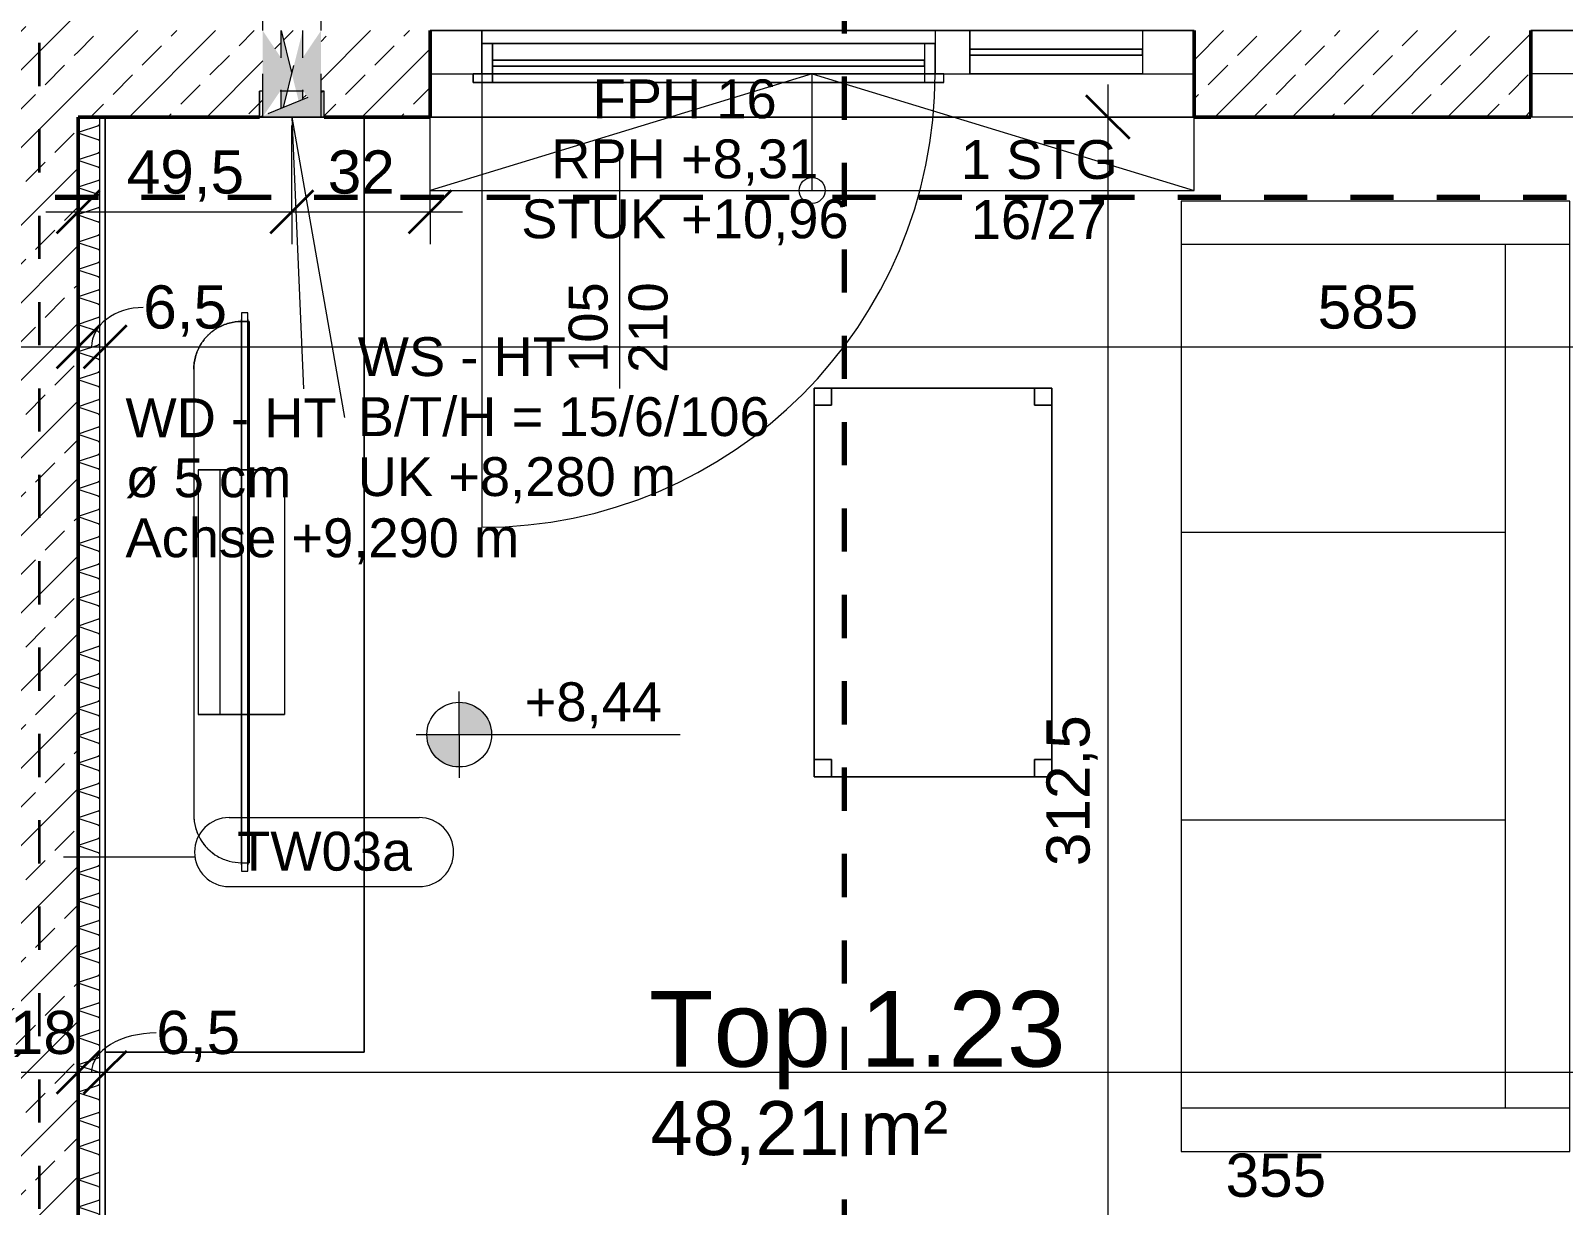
# Model space of a CAD drawing. Header units: metres. Extents: x 3.3 to 48.5, y 58.8 to 100.4.
# Drawn here: x 22.148 to 25.698, y 82.538 to 85.258 of the extents above; entities that cross this region are included whole.
import ezdxf

# ---------------------------------------------------------------- set-up
doc = ezdxf.new("R2010")
doc.units = ezdxf.units.M
for name, pattern in [('Achse', [0.009, 0.005, -0.002, 0, -0.002]), ('Strich Punkt Mittel', [0.015875, 0.00635, -0.004763, 0, -0.004763]), ('Verdeckt', [0.003, 0.002, -0.001])]:
    doc.linetypes.add(name, pattern=pattern)
for name, color, linetype, lineweight in [('A-DETL-GENF_', 92, 'Continuous', 13), ('A-GLAZ-IDEN_', 152, 'Continuous', 9), ('A_2D', 7, 'Continuous', 13), ('A_Bemassung-50_', 4, 'Continuous', 9), ('A_Bemassung_', 4, 'Continuous', 9), ('A_Beschriftung_', 7, 'Continuous', 9), ('A_Decken', 8, 'Continuous', 13), ('A_Durchbruch', 7, 'Verdeckt', 5), ('A_Moebel', 6, 'Continuous', 13), ('A_Raeume_', 7, 'Continuous', 5), ('A_Raeume_Beschriftung_', 7, 'Continuous', 9), ('A_Raster_', 1, 'Continuous', 9), ('A_Waende', 7, 'Continuous', 13), ('G-ANNO-DIMS_', 111, 'Continuous', 9), ('G-ANNO-SYMB_', 111, 'Continuous', 9), ('S-STRS', 31, 'Continuous', 13), ('S-STRS-ANNO_', 31, 'Continuous', 5), ('S-STRS-IDEN_', 31, 'Continuous', 9)]:
    doc.layers.add(name, color=color, linetype=linetype, lineweight=lineweight)
doc.styles.add('Arial_1', font='arial.ttf', dxfattribs={"height": 0.175})
doc.styles.add('Arial_2', font='arial.ttf', dxfattribs={"height": 0.09})
doc.styles.add('Arial_3', font='arial.ttf', dxfattribs={"height": 0.125})
doc.styles.add('Arial_5', font='arial.ttf', dxfattribs={"height": 0.1})
doc.dimstyles.new('WGA-Bemaßung', dxfattribs={"dimscale": 0.3048, "dimtxt": 0.102026, "dimasz": 0.328084, "dimexe": 0.246063, "dimexo": 0.0625, "dimgap": 0.04101, "dimtad": 1, "dimdec": 1, "dimlfac": 100, "dimrnd": 0.5, "dimdsep": 46, "dimtxsty": 'Arial_5', "dimblk1": 'OBLIQUE', "dimblk2": 'OBLIQUE', "dimsah": 1, "dimcen": 0.09, "dimdle": 0.246063, "dimazin": 2, "dimtfac": 1, "dimtdec": 4, "dimtix": 1, "dimtmove": 0, "dimatfit": 3, "dimfxl": 0.656168, "dimfxlon": 1, "dimtvp": 1, "dimtolj": 1, "dimtzin": 0, "dimarcsym": 2})
doc.dimstyles.new('WGA-Bemaßung_1', dxfattribs={"dimscale": 0.3048, "dimtxt": 0.102026, "dimasz": 0.328084, "dimexe": 0.246063, "dimexo": 0.0625, "dimgap": 0.04101, "dimtad": 1, "dimdec": 1, "dimlfac": 100, "dimrnd": 0.5, "dimdsep": 46, "dimtxsty": 'Arial_5', "dimblk1": 'OBLIQUE', "dimblk2": 'OBLIQUE', "dimsah": 1, "dimcen": 0.09, "dimdle": 0.246063, "dimazin": 2, "dimtfac": 1, "dimtdec": 4, "dimtix": 1, "dimtmove": 1, "dimatfit": 3, "dimfxl": 0.656168, "dimfxlon": 1, "dimtvp": 1, "dimtolj": 1, "dimtzin": 0, "dimarcsym": 2})
doc.dimstyles.new('WGA-Bemaßung_2', dxfattribs={"dimscale": 0.3048, "dimtxt": 0.102026, "dimasz": 0.328084, "dimexe": 0.246063, "dimexo": 0.0625, "dimgap": 0.04101, "dimtad": 1, "dimdec": 1, "dimlfac": 100, "dimrnd": 0.5, "dimdsep": 46, "dimtxsty": 'Arial_5', "dimblk1": 'OBLIQUE', "dimblk2": 'OBLIQUE', "dimsah": 1, "dimcen": 0.09, "dimdle": 0.246063, "dimazin": 2, "dimtfac": 1, "dimtdec": 4, "dimtix": 1, "dimtmove": 2, "dimatfit": 3, "dimfxl": 0.656168, "dimfxlon": 1, "dimtvp": 1, "dimtolj": 1, "dimtzin": 0, "dimarcsym": 2})
doc.dimstyles.new('WGA-Bemaßung_3', dxfattribs={"dimscale": 0.3048, "dimtxt": 0.102026, "dimasz": 0.328084, "dimexe": 0.246063, "dimexo": 0.0625, "dimgap": 0.04101, "dimtad": 1, "dimdec": 1, "dimlfac": 100, "dimrnd": 0.5, "dimdsep": 46, "dimtxsty": 'Arial_5', "dimblk1": 'OBLIQUE', "dimblk2": 'OBLIQUE', "dimsah": 1, "dimcen": 0.09, "dimdle": 0.246063, "dimazin": 2, "dimtfac": 1, "dimtdec": 4, "dimtix": 1, "dimtmove": 0, "dimatfit": 3, "dimfxl": 0.656168, "dimfxlon": 1, "dimtvp": 1, "dimtolj": 1, "dimtzin": 0, "dimarcsym": 2})
pattern_1 = [(45, (0, 0), (-0.08980256, 0.08980256), []), (45, (0.0898, 0), (-0.08980256, 0.08980256), [0.0635, -0.03175])]

# ---------------------------------------------------------------- blocks, each defined once
blk = doc.blocks.new('Moeb_Sofa - Sofa 220x90-1541468-263_PP_03DG_BT1')
at = {"layer": 'A_Moebel', "color": 8}
for p, q in [((1.1, 0.45), (-1.1, 0.45)), ((-1.1, 0.45), (-1.1, -0.45)), ((-1, 0.45), (-1, -0.45)), ((1, 0.45), (1, -0.45)), ((1.1, -0.45), (1.1, 0.45)), ((-1, 0.3), (1, 0.3)), ((-0.3333, 0.3), (-0.3333, -0.45)), ((0.3333, 0.3), (0.3333, -0.45)), ((-1.1, -0.45), (1.1, -0.45))]:
    blk.add_line(p, q, dxfattribs=at)
blk = doc.blocks.new('Moeb_Schrank - Sideboard_50cm-4767872-263_PP_03DG_BT1')
at = {"layer": 'A_Moebel', "color": 8}
for p, q in [((0, 0.6), (0, 0)), ((0, 0), (0, 0.6)), ((0, 0.6), (2.1653, 0.6)), ((2.1653, 0.6), (2.1653, 0.2425)), ((2.1653, 0.2425), (2.1653, 0.0925)), ((2.1653, 0.0925), (2.1653, 0)), ((0, 0), (2.1653, 0)), ((2.1653, 0), (0, 0))]:
    blk.add_line(p, q, dxfattribs=at)
blk = doc.blocks.new('Moeb_TV - 48 Zoll-V26-263_PP_03DG_BT1')
at = {"layer": 'A_Moebel', "lineweight": 5}
for p, q in [((0.5126, 0.0585), (-0.5205, 0.0585)), ((0.5126, 0.0585), (-0.5205, 0.0585)), ((-0.2872, -0.0015), (-0.2872, 0.0485)), ((-0.2872, 0.0485), (-0.2872, -0.0515)), ((0.2793, 0.0485), (-0.2872, 0.0485)), ((0.2793, 0.0485), (0.2793, -0.0015)), ((0.2793, -0.0515), (0.2793, 0.0485)), ((-0.2872, -0.0515), (-0.2872, -0.0015)), ((0.2793, -0.0015), (-0.2872, -0.0015)), ((0.2793, -0.0015), (0.2793, -0.0515)), ((-0.6505, -0.0515), (-0.6505, -0.0665)), ((-0.6499, -0.0515), (-0.6505, -0.0515)), ((-0.6355, -0.0515), (-0.6505, -0.0515)), ((-0.6505, -0.0665), (-0.6355, -0.0665)), ((-0.6505, -0.0665), (-0.643, -0.0665)), ((-0.6484, -0.0515), (-0.6499, -0.0515)), ((-0.6461, -0.0515), (-0.6484, -0.0515)), ((-0.643, -0.0515), (-0.6461, -0.0515)), ((-0.6355, -0.0515), (-0.643, -0.0515)), ((-0.643, -0.0665), (-0.6355, -0.0665)), ((-0.6305, -0.0515), (-0.6355, -0.0515)), ((-0.6355, -0.0515), (0.6276, -0.0515)), ((0.6276, -0.0665), (-0.6355, -0.0665)), ((-0.6355, -0.0665), (-0.6305, -0.0665)), ((0.6226, -0.0515), (-0.6305, -0.0515)), ((-0.6305, -0.0515), (0.6226, -0.0515)), ((-0.6305, -0.0515), (-0.6305, -0.0665)), ((-0.6305, -0.0515), (-0.6305, -0.0665)), ((-0.2872, -0.0515), (-0.6305, -0.0515)), ((0.6226, -0.0515), (-0.6305, -0.0515)), ((-0.6305, -0.0515), (0.6226, -0.0515)), ((-0.6305, -0.0515), (-0.6305, -0.0665)), ((-0.6305, -0.0515), (-0.6305, -0.0665)), ((-0.6305, -0.0515), (0.6226, -0.0515)), ((0.6226, -0.0515), (-0.6305, -0.0515)), ((-0.6305, -0.0665), (-0.6305, -0.0695)), ((-0.6305, -0.0665), (-0.6305, -0.0695)), ((-0.6305, -0.0665), (-0.5705, -0.0665)), ((-0.5705, -0.0665), (-0.6305, -0.0665)), ((-0.6305, -0.0665), (0.6226, -0.0665)), ((0.6226, -0.0695), (-0.6305, -0.0695)), ((-0.6305, -0.0695), (-0.5705, -0.0695)), ((-0.5705, -0.0665), (0.5626, -0.0665)), ((0.5626, -0.0665), (-0.5705, -0.0665)), ((-0.5705, -0.0695), (-0.5705, -0.0665)), ((-0.5705, -0.0665), (-0.5705, -0.0695)), ((-0.5705, -0.0665), (0.5626, -0.0665)), ((0.5626, -0.0665), (-0.5705, -0.0665)), ((-0.5705, -0.0695), (0.5626, -0.0695)), ((-0.5705, -0.0695), (0.5626, -0.0695)), ((0.5626, -0.0695), (-0.5705, -0.0695)), ((-0.2872, -0.0515), (-0.2872, -0.0665)), ((-0.2872, -0.0665), (-0.2872, -0.0515)), ((-0.2872, -0.0515), (0.2793, -0.0515)), ((-0.2872, -0.0515), (0.2793, -0.0515)), ((0.2793, -0.0515), (-0.2872, -0.0515)), ((-0.2872, -0.0665), (-0.2872, -0.0695)), ((-0.2872, -0.0695), (-0.2872, -0.0665)), ((-0.2872, -0.0695), (-0.2872, -0.1515)), ((-0.2872, -0.1515), (-0.2872, -0.0695)), ((0.2793, -0.0515), (0.2793, -0.0665)), ((0.2793, -0.0665), (0.2793, -0.0515)), ((0.6226, -0.0515), (0.2793, -0.0515)), ((0.2793, -0.0665), (0.2793, -0.0695)), ((0.2793, -0.0695), (0.2793, -0.0665)), ((0.2793, -0.0695), (0.2793, -0.1515)), ((0.2793, -0.1515), (0.2793, -0.0695)), ((0.5626, -0.0665), (0.5626, -0.0695)), ((0.5626, -0.0665), (0.5626, -0.0695)), ((0.5626, -0.0665), (0.6226, -0.0665)), ((0.6226, -0.0665), (0.5626, -0.0665)), ((0.5626, -0.0695), (0.6226, -0.0695)), ((0.6226, -0.0665), (0.6226, -0.0515)), ((0.6226, -0.0515), (0.6226, -0.0665)), ((0.6276, -0.0515), (0.6226, -0.0515)), ((0.6226, -0.0665), (0.6226, -0.0515)), ((0.6226, -0.0515), (0.6226, -0.0665)), ((0.6226, -0.0695), (0.6226, -0.0665)), ((0.6226, -0.0665), (0.6226, -0.0695)), ((0.6226, -0.0665), (0.6276, -0.0665)), ((0.6426, -0.0515), (0.6276, -0.0515)), ((0.6382, -0.0515), (0.6276, -0.0515)), ((0.6276, -0.0665), (0.6314, -0.0665)), ((0.6276, -0.0665), (0.6426, -0.0665)), ((0.6314, -0.0665), (0.6351, -0.0665)), ((0.6351, -0.0665), (0.6382, -0.0665)), ((0.6406, -0.0515), (0.6382, -0.0515)), ((0.6382, -0.0665), (0.6421, -0.0665)), ((0.6426, -0.0515), (0.6406, -0.0515)), ((0.6421, -0.0665), (0.6426, -0.0665)), ((0.6426, -0.0665), (0.6426, -0.0515)), ((0.2793, -0.1515), (-0.2872, -0.1515)), ((0.2793, -0.1515), (-0.2872, -0.1515))]:
    blk.add_line(p, q, dxfattribs=at)
for centre, start, end in [((-0.5205, -0.0515), 120, 150), ((-0.5205, -0.0515), 90, 120), ((0.5126, -0.0515), 75, 90), ((0.5126, -0.0515), 60, 75), ((0.5126, -0.0515), 45, 60), ((-0.5205, -0.0515), 150, 165), ((0.5126, -0.0515), 30, 45), ((0.5126, -0.0515), 15, 30), ((-0.5205, -0.0515), 165, 180), ((0.5126, -0.0515), 0, 15)]:
    blk.add_arc(centre, 0.11, start, end, dxfattribs=at)
for points in [[(-0.5205, 0.0585), (-0.5254, 0.0585), (-0.535, 0.0579), (-0.549, 0.0551), (-0.5604, 0.0512), (-0.5692, 0.0473), (-0.5755, 0.0439), (-0.5816, 0.0401), (-0.5875, 0.0359), (-0.5931, 0.0313), (-0.5983, 0.0264), (-0.6032, 0.0211), (-0.6078, 0.0156), (-0.612, 0.0097), (-0.617, 0.0015), (-0.6224, -0.0092), (-0.6286, -0.0275), (-0.6304, -0.0419), (-0.6305, -0.0515)], [(0.5126, 0.0585), (0.5174, 0.0585), (0.527, 0.0579), (0.5411, 0.0551), (0.5525, 0.0512), (0.5613, 0.0473), (0.5676, 0.0439), (0.5737, 0.0401), (0.5796, 0.0359), (0.5851, 0.0313), (0.5904, 0.0264), (0.5953, 0.0211), (0.5999, 0.0156), (0.6041, 0.0097), (0.6092, 0.0015), (0.6145, -0.0092), (0.6207, -0.0275), (0.6226, -0.0419), (0.6226, -0.0515)]]:
    blk.add_open_spline(points, degree=3, knots=[0, 0, 0, 0, 0.083333, 0.166667, 0.25, 0.291667, 0.333333, 0.375, 0.416667, 0.458333, 0.5, 0.541667, 0.583333, 0.625, 0.666667, 0.75, 0.833333, 1, 1, 1, 1], dxfattribs=at)
blk = doc.blocks.new('Moeb_Tisch - 900x550-V36-263_PP_03DG_BT1')
at = {"layer": 'A_Moebel', "color": 8}
for p, q in [((-0.0741, 0.8106), (-0.6241, 0.8106)), ((-0.6241, 0.8106), (-0.6241, -0.0894)), ((-0.5841, 0.8106), (-0.6241, 0.8106)), ((-0.6241, 0.8106), (-0.6241, 0.7706)), ((-0.6241, 0.7706), (-0.6241, 0.8106)), ((-0.6241, 0.8106), (-0.5841, 0.8106)), ((-0.0741, 0.8106), (-0.6241, 0.8106)), ((-0.6241, 0.8106), (-0.6241, -0.0894)), ((-0.6241, -0.0894), (-0.6241, 0.8106)), ((-0.6241, 0.8106), (-0.0741, 0.8106)), ((-0.5841, 0.7706), (-0.5841, 0.8106)), ((-0.5841, 0.8106), (-0.5841, 0.7706)), ((-0.0741, 0.8106), (-0.1141, 0.8106)), ((-0.1141, 0.8106), (-0.1141, 0.7706)), ((-0.1141, 0.7706), (-0.1141, 0.8106)), ((-0.1141, 0.8106), (-0.0741, 0.8106)), ((-0.0741, -0.0894), (-0.0741, 0.8106)), ((-0.0741, 0.7706), (-0.0741, 0.8106)), ((-0.0741, 0.8106), (-0.0741, 0.7706)), ((-0.0741, -0.0894), (-0.0741, 0.8106)), ((-0.0741, 0.8106), (-0.0741, -0.0894)), ((-0.6241, 0.7706), (-0.5841, 0.7706)), ((-0.5841, 0.7706), (-0.6241, 0.7706)), ((-0.1141, 0.7706), (-0.0741, 0.7706)), ((-0.0741, 0.7706), (-0.1141, 0.7706)), ((-0.5841, -0.0494), (-0.6241, -0.0494)), ((-0.6241, -0.0494), (-0.6241, -0.0894)), ((-0.6241, -0.0894), (-0.6241, -0.0494)), ((-0.6241, -0.0494), (-0.5841, -0.0494)), ((-0.5841, -0.0894), (-0.5841, -0.0494)), ((-0.5841, -0.0494), (-0.5841, -0.0894)), ((-0.0741, -0.0494), (-0.1141, -0.0494)), ((-0.1141, -0.0494), (-0.1141, -0.0894)), ((-0.1141, -0.0894), (-0.1141, -0.0494)), ((-0.1141, -0.0494), (-0.0741, -0.0494)), ((-0.0741, -0.0894), (-0.0741, -0.0494)), ((-0.0741, -0.0494), (-0.0741, -0.0894)), ((-0.6241, -0.0894), (-0.0741, -0.0894)), ((-0.6241, -0.0894), (-0.5841, -0.0894)), ((-0.5841, -0.0894), (-0.6241, -0.0894)), ((-0.6241, -0.0894), (-0.0741, -0.0894)), ((-0.0741, -0.0894), (-0.6241, -0.0894)), ((-0.1141, -0.0894), (-0.0741, -0.0894)), ((-0.0741, -0.0894), (-0.1141, -0.0894))]:
    blk.add_line(p, q, dxfattribs=at)
blk = doc.blocks.new('Allg_Nachströmöffnung1 - DN 135-10778190-263_PP_03DG_BT1')
at = {"layer": 'A-DETL-GENF_', "linetype": 'Verdeckt', "lineweight": 5}
for points in [[(0.0575, -0.1), (0.125, 0), (0.0575, 0.1), (0.0575, -0.0268)], [(0.1925, -0.1), (0.1925, 0.1), (0.125, 0), (0.1556, -0.0453)]]:
    blk.add_hatch(color=256, dxfattribs=at).paths.add_polyline_path(points)
at = {"layer": 'A_Durchbruch'}
for p, q in [((0.0575, 0.1), (0.0575, -0.26)), ((0.1925, 0.1), (0.1925, -0.26))]:
    blk.add_line(p, q, dxfattribs=at)
blk = doc.blocks.new('Allg_WD_rund - HKLS-11587127-263_PP_03DG_BT1')
at = {"layer": 'A-DETL-GENF_'}
h = blk.add_hatch(color=256, dxfattribs=at)
h.paths.add_polyline_path([(-0.06, -0.08), (-0.0544, -0.0778), (-0.035, 0), (-0.06, -0.037), (-0.06, -0.04)])
h.paths.add_polyline_path([(-0.035, 0), (-0.06, 0.1), (-0.06, 0.037), (-0.0436, 0.0127)])
h = blk.add_hatch(color=256, dxfattribs=at)
h.paths.add_polyline_path([(-0.0191, -0.0636), (-0.01, -0.06), (-0.01, -0.037), (-0.035, 0), (-0.025, -0.04)])
h.paths.add_polyline_path([(-0.035, 0), (-0.01, 0.037), (-0.01, 0.1), (-0.031, 0.016)])
at = {"layer": 'A_Durchbruch'}
for p, q in [((-0.06, 0.1), (-0.0191, -0.0636)), ((-0.06, 0.037), (-0.06, 0.1)), ((-0.0544, -0.0778), (-0.01, 0.1)), ((-0.01, 0.1), (-0.01, 0.037)), ((-0.06, -0.08), (-0.06, -0.037)), ((-0.01, -0.037), (-0.01, -0.06))]:
    blk.add_line(p, q, dxfattribs=at)
blk = doc.blocks.new('Allg_WS1 - HKLS-11586719-263_PP_03DG_BT1')
at = {"layer": 'A-DETL-GENF_'}
h = blk.add_hatch(color=256, dxfattribs=at)
h.paths.add_polyline_path([(0.1325, 0.0435), (0.125, 0.0435), (0.125, -0.0165), (0.1325, -0.0135)])
h.paths.add_polyline_path([(0.1325, 0.0435), (0.1628, -0.0014), (0.2647, 0.0394), (0.2675, 0.0435), (0.2, 0.0435)])
h.paths.add_polyline_path([(0.2675, 0.0435), (0.2675, 0.0405), (0.275, 0.0435)])
at = {"layer": 'A_2D'}
for p, q in [((0.125, 0.0435), (0.125, -0.0165)), ((0.275, -0.0165), (0.275, 0.0435)), ((0.125, -0.0165), (0.1325, -0.0165)), ((0.173, -0.0165), (0.227, -0.0165)), ((0.2675, -0.0165), (0.275, -0.0165))]:
    blk.add_line(p, q, dxfattribs=at)
at = {"layer": 'A_Durchbruch'}
for p, q in [((0.125, 0.0435), (0.125, -0.0165)), ((0.1628, -0.0014), (0.2647, 0.0394)), ((0.2675, 0.0405), (0.275, 0.0435)), ((0.275, 0.0435), (0.275, -0.0165)), ((0.125, -0.0165), (0.1325, -0.0135))]:
    blk.add_line(p, q, dxfattribs=at)
blk = doc.blocks.new('Fens_Tuer_2tlg - DK_DF_SL_1770x2520_Terrassentür dicke Aufbau NEU DG-10476950-263_PP_03DG_BT1')
at = {"layer": 'A_2D', "lineweight": 5}
for p, q in [((-0.81, 0.26), (0.81, 0.26)), ((-0.885, 0.1), (0.885, 0.1)), ((0.885, 0.1), (-0.885, 0.1)), ((-0.885, 0.1), (-0.885, -0.1)), ((-0.885, -0.1), (-0.885, 0.1)), ((-0.765, 0.1), (-0.885, 0.1)), ((-0.885, 0.1), (-0.885, 0)), ((-0.885, 0.1), (-0.885, 0)), ((0.885, 0.1), (-0.885, 0.1)), ((-0.765, 0), (-0.765, 0.1)), ((-0.765, 0.1), (-0.765, 0)), ((-0.765, 0.1), (0.285, 0.1)), ((0.365, 0.1), (0.285, 0.1)), ((0.285, 0.1), (0.285, 0)), ((0.285, 0.1), (0.285, 0)), ((0.365, 0), (0.365, 0.1)), ((0.365, 0.1), (0.365, 0)), ((0.365, 0.1), (0.765, 0.1)), ((0.885, 0.1), (0.765, 0.1)), ((0.765, 0.1), (0.765, 0)), ((0.765, 0.1), (0.765, 0)), ((0.885, -0.1), (0.885, 0.1)), ((0.885, 0.1), (0.885, -0.1)), ((0.885, 0), (0.885, 0.1)), ((0.885, 0.1), (0.885, 0)), ((-0.74, 0.07), (-0.765, 0.07)), ((-0.765, 0.07), (-0.765, 0)), ((-0.765, 0.07), (0.285, 0.07)), ((-0.765, 0), (-0.765, 0.07)), ((-0.74, -0.02), (-0.74, 0.07)), ((0.26, 0.07), (-0.74, 0.07)), ((-0.74, 0.07), (-0.74, -0.02)), ((0.26, 0.07), (0.26, -0.02)), ((0.285, 0.07), (0.26, 0.07)), ((0.26, 0.07), (0.26, -0.02)), ((0.285, 0), (0.285, 0.07)), ((0.285, 0), (0.285, 0.07)), ((0.765, 0.057), (0.365, 0.057)), ((0.365, 0.057), (0.365, 0.043)), ((0.365, 0.043), (0.365, 0.057)), ((0.365, 0.057), (0.765, 0.057)), ((0.365, 0.043), (0.765, 0.043)), ((0.765, 0.043), (0.365, 0.043)), ((0.765, 0.043), (0.765, 0.057)), ((0.765, 0.057), (0.765, 0.043)), ((-0.885, 0), (-0.765, 0)), ((-0.885, 0), (0.885, 0)), ((-0.765, 0), (-0.785, 0)), ((-0.785, 0), (-0.785, -0.02)), ((-0.785, -0.02), (-0.785, 0)), ((-0.785, 0), (0.305, 0)), ((-0.765, 0), (-0.765, -1.05)), ((0.285, 0), (-0.765, 0)), ((0.285, 0), (-0.765, 0)), ((0.26, 0.032), (-0.74, 0.032)), ((-0.74, 0.032), (-0.74, 0.018)), ((-0.74, 0.018), (-0.74, 0.032)), ((-0.74, 0.032), (0.26, 0.032)), ((-0.74, 0.018), (0.26, 0.018)), ((0.26, 0.018), (-0.74, 0.018)), ((0.26, 0.018), (0.26, 0.032)), ((0.26, 0.032), (0.26, 0.018)), ((0.305, 0), (0.285, 0)), ((0.285, 0), (0.365, 0)), ((0.305, -0.02), (0.305, 0)), ((0.305, -0.02), (0.305, 0)), ((0.765, 0), (0.365, 0)), ((0.765, 0), (0.885, 0)), ((-0.785, -0.02), (-0.74, -0.02)), ((0.305, -0.02), (-0.785, -0.02)), ((-0.74, -0.02), (0.26, -0.02)), ((0.26, -0.02), (0.305, -0.02)), ((-0.885, -0.1), (0.885, -0.1)), ((-0.885, -0.1), (0.885, -0.1)), ((-0.885, -0.1), (0.885, -0.1))]:
    blk.add_line(p, q, dxfattribs=at)
blk.add_arc((-0.765, 0), 1.05, 270, 0, dxfattribs=at)
blk = doc.blocks.new('Fens_Tuer_2tlg - DK_DF_SL_1770x2520_Terrassentür dicke Aufbau NEU DG-10476957-263_PP_03DG_BT1')
at = {"layer": 'A_2D', "lineweight": 5}
for p, q in [((-0.765, 0), (-0.765, 1.05)), ((-0.885, 0.1), (0.885, 0.1)), ((-0.885, 0.1), (0.885, 0.1)), ((-0.885, 0.1), (0.885, 0.1)), ((-0.885, -0.1), (-0.885, 0.1)), ((-0.885, 0.1), (-0.885, -0.1)), ((0.885, 0.1), (0.885, -0.1)), ((0.885, -0.1), (0.885, 0.1)), ((-0.785, 0.02), (-0.74, 0.02)), ((-0.785, 0), (-0.785, 0.02)), ((-0.785, 0.02), (-0.785, 0)), ((0.305, 0.02), (-0.785, 0.02)), ((-0.74, 0.02), (-0.74, -0.07)), ((-0.74, -0.07), (-0.74, 0.02)), ((-0.74, 0.02), (0.26, 0.02)), ((0.26, 0.02), (0.305, 0.02)), ((0.26, -0.07), (0.26, 0.02)), ((0.26, -0.07), (0.26, 0.02)), ((0.305, 0.02), (0.305, 0)), ((0.305, 0.02), (0.305, 0)), ((-0.885, -0.1), (-0.885, 0)), ((-0.885, 0), (-0.765, 0)), ((-0.885, 0), (0.885, 0)), ((-0.885, -0.1), (-0.885, 0)), ((-0.765, 0), (-0.785, 0)), ((-0.785, 0), (0.305, 0)), ((-0.765, -0.07), (-0.765, 0)), ((-0.765, 0), (-0.765, -0.07)), ((0.285, 0), (-0.765, 0)), ((-0.765, 0), (-0.765, -0.1)), ((0.285, 0), (-0.765, 0)), ((-0.765, -0.1), (-0.765, 0)), ((-0.74, -0.018), (0.26, -0.018)), ((-0.74, -0.032), (-0.74, -0.018)), ((-0.74, -0.018), (-0.74, -0.032)), ((0.26, -0.018), (-0.74, -0.018)), ((0.26, -0.032), (-0.74, -0.032)), ((-0.74, -0.032), (0.26, -0.032)), ((0.26, -0.018), (0.26, -0.032)), ((0.26, -0.032), (0.26, -0.018)), ((0.285, 0), (0.285, -0.07)), ((0.305, 0), (0.285, 0)), ((0.285, 0), (0.285, -0.07)), ((0.285, -0.1), (0.285, 0)), ((0.285, 0), (0.365, 0)), ((0.285, -0.1), (0.285, 0)), ((0.365, 0), (0.365, -0.1)), ((0.765, 0), (0.365, 0)), ((0.365, -0.1), (0.365, 0)), ((0.765, -0.1), (0.765, 0)), ((0.765, 0), (0.885, 0)), ((0.765, -0.1), (0.765, 0)), ((0.885, 0), (0.885, -0.1)), ((0.885, -0.1), (0.885, 0)), ((-0.74, -0.07), (-0.765, -0.07)), ((-0.765, -0.07), (0.285, -0.07)), ((0.26, -0.07), (-0.74, -0.07)), ((0.285, -0.07), (0.26, -0.07)), ((0.365, -0.043), (0.765, -0.043)), ((0.365, -0.057), (0.365, -0.043)), ((0.365, -0.043), (0.365, -0.057)), ((0.765, -0.043), (0.365, -0.043)), ((0.765, -0.057), (0.365, -0.057)), ((0.365, -0.057), (0.765, -0.057)), ((0.765, -0.043), (0.765, -0.057)), ((0.765, -0.057), (0.765, -0.043)), ((-0.885, -0.1), (0.885, -0.1)), ((0.885, -0.1), (-0.885, -0.1)), ((-0.765, -0.1), (-0.885, -0.1)), ((0.885, -0.1), (-0.885, -0.1)), ((-0.765, -0.1), (0.285, -0.1)), ((0.365, -0.1), (0.285, -0.1)), ((0.365, -0.1), (0.765, -0.1)), ((0.885, -0.1), (0.765, -0.1)), ((-0.81, -0.26), (0.81, -0.26))]:
    blk.add_line(p, q, dxfattribs=at)
blk.add_arc((-0.765, 0), 1.05, 360, 90, dxfattribs=at)
blk = doc.blocks.new('Höhenkoten - 018-55641-263_PP_03DG_BT1')
at = {"layer": 'G-ANNO-DIMS_'}
h = blk.add_hatch(color=256, dxfattribs=at)
edge = h.paths.add_edge_path()
edge.add_line((0, 0), (0, 0.0015))
edge.add_arc((0, 0), 0.0015, 0, 90, ccw=False)
edge.add_line((0.0015, 0), (0, 0))
h = blk.add_hatch(color=256, dxfattribs=at)
edge = h.paths.add_edge_path()
edge.add_line((0, 0), (0, -0.0015))
edge.add_arc((0, 0), 0.0015, 180, 270, ccw=False)
edge.add_line((-0.0015, 0), (0, 0))
for p, q in [((0, 0), (0, 0.002)), ((-0.002, 0), (0.010242, 0)), ((0, 0), (0, -0.002))]:
    blk.add_line(p, q, dxfattribs=at)
blk.add_circle((0, 0), 0.0015, dxfattribs=at)
blk = doc.blocks.new('BS_Fens_Tuer - unten-7645928-263_PP_03DG_BT1')
at = {"layer": 'A-GLAZ-IDEN_'}
blk.add_line((0, 0.000124), (0, -0.010513), dxfattribs=at)
blk = doc.blocks.new('DIMBLOCK234-263_PP_03DG_BT1')
at = {"layer": 'A_Bemassung-50_', "transparency": 16777216}
for p, q in [((22.0777, 82.8461), (22.0777, 83.0461)), ((22.2577, 82.8461), (22.2577, 83.0461)), ((22.0777, 82.8461), (22.2577, 82.8461)), ((22.0777, 82.8461), (22.0777, 82.7711)), ((22.2577, 82.8461), (22.2577, 82.7711))]:
    blk.add_line(p, q, dxfattribs=at)
at = {"layer": 'A_Bemassung-50_', "lineweight": 35, "transparency": 16777216}
for p, q in [((22.0777, 82.8461), (22.1277, 82.8961)), ((22.2577, 82.8461), (22.3077, 82.8961)), ((22.0777, 82.8461), (22.0277, 82.7961)), ((22.2577, 82.8461), (22.2077, 82.7961))]:
    blk.add_line(p, q, dxfattribs=at)
at = {"layer": 'A_Bemassung-50_', "color": 0, "transparency": 16777216, "insert": (22.0994, 82.9884), "char_height": 0.1, "width": 0.184588, "attachment_point": 1, "line_spacing_factor": 0.941778, "style": 'Arial_5'}
blk.add_mtext('18', dxfattribs=at)
blk = doc.blocks.new('_Oblique')
at = {"color": 0, "linetype": 'ByBlock', "lineweight": -2}
blk.add_line((-0.5, -0.5), (0.5, 0.5), dxfattribs=at)
blk = doc.blocks.new('DIMBLOCK235-263_PP_03DG_BT1')
at = {"layer": 'A_Bemassung-50_', "transparency": 16777216}
for p, q in [((22.2577, 82.8461), (22.2577, 83.0461)), ((22.3202, 82.8461), (22.3202, 83.0461)), ((22.2577, 82.8461), (22.3202, 82.8461)), ((22.2577, 82.8461), (22.2577, 82.7711)), ((22.3202, 82.8461), (22.3202, 82.7711))]:
    blk.add_line(p, q, dxfattribs=at)
at = {"layer": 'A_Bemassung-50_', "lineweight": 35, "transparency": 16777216}
for p, q in [((22.2577, 82.8461), (22.3077, 82.8961)), ((22.3202, 82.8461), (22.3702, 82.8961)), ((22.2577, 82.8461), (22.2077, 82.7961)), ((22.3202, 82.8461), (22.2702, 82.7961))]:
    blk.add_line(p, q, dxfattribs=at)
at = {"layer": 'A_Bemassung-50_', "transparency": 16777216}
blk.add_ellipse((22.4387, 82.8461), major_axis=(0.1498, 0), ratio=0.607234, start_param=1.570796, end_param=3.141593, dxfattribs=at)
at = {"layer": 'A_Bemassung-50_', "color": 0, "transparency": 16777216, "insert": (22.4387, 82.9884), "char_height": 0.1, "width": 0.231677, "attachment_point": 1, "line_spacing_factor": 0.941778, "style": 'Arial_5'}
blk.add_mtext('6,5', dxfattribs=at)
blk = doc.blocks.new('DIMBLOCK236-263_PP_03DG_BT1')
at = {"layer": 'A_Bemassung-50_', "transparency": 16777216}
for p, q in [((22.3202, 82.8461), (22.3202, 83.0461)), ((25.8677, 82.8461), (25.8677, 82.9211)), ((22.3202, 82.8461), (25.8677, 82.8461)), ((22.3202, 82.8461), (22.3202, 82.7711)), ((25.8677, 82.8461), (25.8677, 82.6461))]:
    blk.add_line(p, q, dxfattribs=at)
at = {"layer": 'A_Bemassung-50_', "lineweight": 35, "transparency": 16777216}
for p, q in [((22.3202, 82.8461), (22.3702, 82.8961)), ((25.8677, 82.8461), (25.9177, 82.8961)), ((22.3202, 82.8461), (22.2702, 82.7961)), ((25.8677, 82.8461), (25.8177, 82.7961))]:
    blk.add_line(p, q, dxfattribs=at)
at = {"layer": 'A_Bemassung-50_', "color": 0, "transparency": 16777216, "insert": (24.9153, 82.6578), "char_height": 0.1, "width": 0.276883, "attachment_point": 1, "line_spacing_factor": 0.941778, "style": 'Arial_5'}
blk.add_mtext('355', dxfattribs=at)
blk = doc.blocks.new('BS_Wand_Lollipop - links_unten-2026911-263_PP_03DG_BT1')
at = {"layer": 'A_Beschriftung_'}
for p, q in [((-0.00467, 0.001367), (-0.01347, 0.001367)), ((-0.003087, 0), (0.003, 0)), ((-0.00467, -0.001833), (-0.01347, -0.001833))]:
    blk.add_line(p, q, dxfattribs=at)
for centre, start, end in [((-0.01347, -0.000233), 90, 270), ((-0.00467, -0.000233), 270, 90)]:
    blk.add_arc(centre, 0.0016, start, end, dxfattribs=at)
blk = doc.blocks.new('DIMBLOCK322-263_PP_03DG_BT1')
at = {"layer": 'A_Bemassung-50_', "transparency": 16777216}
for p, q in [((18.3277, 84.5259), (18.3277, 84.7259)), ((22.2577, 84.5259), (22.2577, 84.7259)), ((18.3277, 84.5259), (22.2577, 84.5259)), ((18.3277, 84.5259), (18.3277, 84.4509)), ((22.2577, 84.5259), (22.2577, 84.4509))]:
    blk.add_line(p, q, dxfattribs=at)
at = {"layer": 'A_Bemassung-50_', "lineweight": 35, "transparency": 16777216}
for p, q in [((18.3277, 84.5259), (18.3777, 84.5759)), ((22.2577, 84.5259), (22.3077, 84.5759)), ((18.3277, 84.5259), (18.2777, 84.4759)), ((22.2577, 84.5259), (22.2077, 84.4759))]:
    blk.add_line(p, q, dxfattribs=at)
at = {"layer": 'A_Bemassung-50_', "color": 0, "transparency": 16777216, "insert": (20.1773, 84.6682), "char_height": 0.1, "width": 0.276883, "attachment_point": 1, "line_spacing_factor": 0.941778, "style": 'Arial_5'}
blk.add_mtext('393', dxfattribs=at)
blk = doc.blocks.new('DIMBLOCK323-263_PP_03DG_BT1')
at = {"layer": 'A_Bemassung-50_', "transparency": 16777216}
for p, q in [((22.2577, 84.5259), (22.2577, 84.7259)), ((22.3202, 84.5259), (22.3202, 84.7259)), ((22.2577, 84.5259), (22.3202, 84.5259)), ((22.2577, 84.5259), (22.2577, 84.4509)), ((22.3202, 84.5259), (22.3202, 84.4509))]:
    blk.add_line(p, q, dxfattribs=at)
at = {"layer": 'A_Bemassung-50_', "lineweight": 35, "transparency": 16777216}
for p, q in [((22.2577, 84.5259), (22.3077, 84.5759)), ((22.3202, 84.5259), (22.3702, 84.5759)), ((22.2577, 84.5259), (22.2077, 84.4759)), ((22.3202, 84.5259), (22.2702, 84.4759))]:
    blk.add_line(p, q, dxfattribs=at)
at = {"layer": 'A_Bemassung-50_', "transparency": 16777216}
blk.add_ellipse((22.4085, 84.5259), major_axis=(0.1196, 0), ratio=0.760526, start_param=1.570796, end_param=3.141593, dxfattribs=at)
at = {"layer": 'A_Bemassung-50_', "color": 0, "transparency": 16777216, "insert": (22.4085, 84.6682), "char_height": 0.1, "width": 0.231677, "attachment_point": 1, "line_spacing_factor": 0.941778, "style": 'Arial_5'}
blk.add_mtext('6,5', dxfattribs=at)
blk = doc.blocks.new('DIMBLOCK324-263_PP_03DG_BT1')
at = {"layer": 'A_Bemassung-50_', "transparency": 16777216}
for p, q in [((22.3202, 84.5259), (22.3202, 84.7259)), ((28.1677, 84.5259), (28.1677, 84.7259)), ((22.3202, 84.5259), (28.1677, 84.5259)), ((22.3202, 84.5259), (22.3202, 84.4509)), ((28.1677, 84.5259), (28.1677, 84.4509))]:
    blk.add_line(p, q, dxfattribs=at)
at = {"layer": 'A_Bemassung-50_', "lineweight": 35, "transparency": 16777216}
for p, q in [((22.3202, 84.5259), (22.3702, 84.5759)), ((28.1677, 84.5259), (28.2177, 84.5759)), ((22.3202, 84.5259), (22.2702, 84.4759)), ((28.1677, 84.5259), (28.1177, 84.4759))]:
    blk.add_line(p, q, dxfattribs=at)
at = {"layer": 'A_Bemassung-50_', "color": 0, "transparency": 16777216, "insert": (25.1286, 84.6682), "char_height": 0.1, "width": 0.276883, "attachment_point": 1, "line_spacing_factor": 0.941778, "style": 'Arial_5'}
blk.add_mtext('585', dxfattribs=at)
blk = doc.blocks.new('DIMBLOCK467-263_PP_03DG_BT1')
at = {"layer": 'A_Bemassung-50_', "transparency": 16777216}
for p, q in [((24.6427, 85.133), (24.6427, 81.9355)), ((24.6427, 85.058), (24.5677, 85.058)), ((24.6427, 85.058), (24.8427, 85.058)), ((24.6427, 81.9355), (24.5677, 81.9355)), ((24.6427, 81.9355), (24.8427, 81.9355))]:
    blk.add_line(p, q, dxfattribs=at)
at = {"layer": 'A_Bemassung-50_', "lineweight": 35, "transparency": 16777216}
for p, q in [((24.6427, 85.058), (24.5927, 85.108)), ((24.6427, 85.058), (24.6927, 85.008)), ((24.6427, 81.9355), (24.5927, 81.9855)), ((24.6427, 81.9355), (24.6927, 81.8855))]:
    blk.add_line(p, q, dxfattribs=at)
at = {"layer": 'A_Bemassung-50_', "color": 0, "transparency": 16777216, "insert": (24.5004, 83.3233), "char_height": 0.1, "width": 0.416266, "attachment_point": 1, "rotation": 90, "line_spacing_factor": 0.941778, "style": 'Arial_5'}
blk.add_mtext('312,5', dxfattribs=at)
blk = doc.blocks.new('DIMBLOCK537-263_PP_03DG_BT1')
at = {"layer": 'A_Bemassung-50_', "transparency": 16777216}
for p, q in [((22.2577, 84.8384), (22.2577, 85.0384)), ((22.7527, 84.8384), (22.7527, 85.0384)), ((22.1827, 84.8384), (22.7527, 84.8384)), ((22.2577, 84.8384), (22.2577, 84.7634)), ((22.7527, 84.8384), (22.7527, 84.7634))]:
    blk.add_line(p, q, dxfattribs=at)
at = {"layer": 'A_Bemassung-50_', "lineweight": 35, "transparency": 16777216}
for p, q in [((22.2577, 84.8384), (22.3077, 84.8884)), ((22.7527, 84.8384), (22.8027, 84.8884)), ((22.2577, 84.8384), (22.2077, 84.7884)), ((22.7527, 84.8384), (22.7027, 84.7884))]:
    blk.add_line(p, q, dxfattribs=at)
at = {"layer": 'A_Bemassung-50_', "color": 0, "transparency": 16777216, "insert": (22.3702, 84.9808), "char_height": 0.1, "width": 0.323972, "attachment_point": 1, "line_spacing_factor": 0.941778, "style": 'Arial_5'}
blk.add_mtext('49,5', dxfattribs=at)
blk = doc.blocks.new('DIMBLOCK538-263_PP_03DG_BT1')
at = {"layer": 'A_Bemassung-50_', "transparency": 16777216}
for p, q in [((22.7527, 84.8384), (22.7527, 85.0384)), ((23.0727, 84.8384), (23.0727, 85.0384)), ((22.7527, 84.8384), (23.1477, 84.8384)), ((22.7527, 84.8384), (22.7527, 84.7634)), ((23.0727, 84.8384), (23.0727, 84.7634))]:
    blk.add_line(p, q, dxfattribs=at)
at = {"layer": 'A_Bemassung-50_', "lineweight": 35, "transparency": 16777216}
for p, q in [((22.7527, 84.8384), (22.8027, 84.8884)), ((23.0727, 84.8384), (23.1227, 84.8884)), ((22.7527, 84.8384), (22.7027, 84.7884)), ((23.0727, 84.8384), (23.0227, 84.7884))]:
    blk.add_line(p, q, dxfattribs=at)
at = {"layer": 'A_Bemassung-50_', "color": 0, "transparency": 16777216, "insert": (22.8358, 84.9808), "char_height": 0.1, "width": 0.184588, "attachment_point": 1, "line_spacing_factor": 0.941778, "style": 'Arial_5'}
blk.add_mtext('32', dxfattribs=at)

msp = doc.modelspace()

# ---------------------------------------------------------------- hatches: boundary and pattern name
at = {"layer": 'A_Waende', "lineweight": 5}
h = msp.add_hatch(dxfattribs=at)
h.set_pattern_fill('FP_4', color=250, style=0, pattern_type=2)
h.set_pattern_definition(pattern_1)
h.paths.add_polyline_path([(22.0777, 80.3355), (22.2577, 80.3355), (22.2577, 86.5927), (22.0777, 86.5927), (22.0777, 80.433)])
h = msp.add_hatch(dxfattribs=at)
h.set_pattern_fill('FP_4', color=250, style=0, pattern_type=2)
h.set_pattern_definition(pattern_1)
h.paths.add_polyline_path([(22.7527, 85.158), (22.7332, 85.0802), (22.7686, 85.0944), (22.7587, 85.134)])
h.paths.add_polyline_path([(22.7277, 85.258), (22.7527, 85.158), (22.7777, 85.258), (22.7527, 85.258)])
h.paths.add_polyline_path([(22.6852, 85.258), (22.7277, 85.195), (22.7277, 85.258), (22.7087, 85.258)])
h.paths.add_polyline_path([(22.2577, 85.058), (22.6777, 85.058), (22.6852, 85.061), (22.6852, 85.258), (22.2577, 85.258)])
h.paths.add_polyline_path([(22.8202, 85.258), (22.7777, 85.258), (22.7777, 85.195)])
h.paths.add_polyline_path([(23.0622, 85.058), (23.0727, 85.058), (23.0727, 85.258), (22.8202, 85.258), (22.8202, 85.115), (22.8277, 85.118), (22.8277, 85.058), (22.9202, 85.058)])
h.paths.add_polyline_path([(25.6227, 85.058), (25.6227, 85.258), (24.8427, 85.258), (24.8427, 85.058)])
h.paths.add_polyline_path([(28.1677, 85.058), (28.2677, 85.058), (28.2677, 85.258), (27.3927, 85.258), (27.3927, 85.058), (28.0727, 85.058)])
h.paths.add_polyline_path([(22.6879, 85.0621), (22.7277, 85.078), (22.7277, 85.121), (22.7087, 85.0928)])
h.paths.add_polyline_path([(22.7777, 85.098), (22.7899, 85.1029), (22.7777, 85.121), (22.7777, 85.118)])
h = msp.add_hatch(dxfattribs=at)
h.set_pattern_fill('FP_32', color=250, angle=225, style=0, pattern_type=2)
h.set_pattern_definition([(135, (22.31983, 83.8466), (-0.254, 0.1270034), [0.02245, -0.15715]), (135, (22.20881, 83.89398), (-0.254, 0.1270034), [0.02245, -0.15715]), (135, (22.31983, 83.91024), (-0.254, 0.1270034), [0.02245, -0.15715]), (135, (22.20881, 83.95762), (-0.254, 0.1270034), [0.02245, -0.15715]), (161.565, (22.30427, 83.862157), (-0.5079977, 0.1270007), [0.0502, -0.35141]), (161.565, (22.256893, 83.87842), (-0.5079977, 0.1270007), [0.0502, -0.35141]), (161.565, (22.30427, 83.925797), (-0.5079977, 0.1270007), [0.0502, -0.35141]), (161.565, (22.256893, 83.94206), (-0.5079977, 0.1270007), [0.0502, -0.35141]), (225, (22.20881, 83.86286), (0.254, 0.1270034), [0.02245, -0.15715]), (225, (22.31983, 83.91024), (0.254, 0.1270034), [0.02245, -0.15715]), (225, (22.20881, 83.9265), (0.254, 0.1270034), [0.02245, -0.15715]), (225, (22.31983, 83.97388), (0.254, 0.1270034), [0.02245, -0.15715]), (198.435, (22.256893, 83.87842), (0.5079977, 0.1270007), [0.0502, -0.35141]), (198.435, (22.30427, 83.894684), (0.5079977, 0.1270007), [0.0502, -0.35141]), (198.435, (22.256893, 83.94206), (0.5079977, 0.1270007), [0.0502, -0.35141]), (198.435, (22.30427, 83.958324), (0.5079977, 0.1270007), [0.0502, -0.35141])])
h.paths.add_polyline_path([(22.3077, 82.6355), (22.3077, 85.058), (22.2577, 85.058), (22.2577, 82.6355)])
h = msp.add_hatch(dxfattribs=at)
h.set_pattern_fill('FP_89', color=250, angle=225, style=0, pattern_type=2)
h.set_pattern_definition([(135, (22.32053, 81.48557), (-0.254, 0.1270034), [0.02245, -0.15715]), (135, (22.20952, 81.53295), (-0.254, 0.1270034), [0.02245, -0.15715]), (135, (22.32053, 81.54921), (-0.254, 0.1270034), [0.02245, -0.15715]), (135, (22.20952, 81.59659), (-0.254, 0.1270034), [0.02245, -0.15715]), (161.565, (22.30427, 81.501835), (-0.5079977, 0.1270007), [0.0502, -0.35141]), (161.565, (22.256186, 81.51739), (-0.5079977, 0.1270007), [0.0502, -0.35141]), (161.565, (22.30427, 81.565474), (-0.5079977, 0.1270007), [0.0502, -0.35141]), (161.565, (22.256893, 81.580324), (-0.5079977, 0.1270007), [0.0502, -0.35141]), (225, (22.20881, 81.50113), (0.254, 0.1270034), [0.02245, -0.15715]), (225, (22.32053, 81.54921), (0.254, 0.1270034), [0.02245, -0.15715]), (225, (22.20881, 81.56477), (0.254, 0.1270034), [0.02245, -0.15715]), (225, (22.31983, 81.61214), (0.254, 0.1270034), [0.02245, -0.15715]), (198.435, (22.256186, 81.51739), (0.5079977, 0.1270007), [0.0502, -0.35141]), (198.435, (22.30427, 81.532947), (0.5079977, 0.1270007), [0.0502, -0.35141]), (198.435, (22.256893, 81.580324), (0.5079977, 0.1270007), [0.0502, -0.35141]), (198.435, (22.30427, 81.596587), (0.5079977, 0.1270007), [0.0502, -0.35141])])
h.paths.add_polyline_path([(22.2577, 80.3355), (22.3077, 80.3355), (22.3077, 82.6355), (22.2577, 82.6355), (22.2577, 80.3541)])

# ---------------------------------------------------------------- linework, layer by layer
at = {"layer": 'A_Beschriftung_'}
for q in [(22.7797, 84.429), (22.8743, 84.3622)]:
    msp.add_line((22.7527, 85.058), q, dxfattribs=at)
at = {"layer": 'A_Decken'}
for p, q in [((27.3927, 85.158), (25.6227, 85.158)), ((22.8277, 85.058), (22.6777, 85.058))]:
    msp.add_line(p, q, dxfattribs=at)
at = {"layer": 'A_Raeume_', "flags": 128}
msp.add_lwpolyline([(28.1677, 85.058), (22.3202, 85.058), (22.3202, 82.6355), (22.3202, 80.4355), (25.8677, 80.4355), (25.8677, 81.9355), (27.7227, 81.9355), (27.7227, 82.5555), (28.1677, 82.5555)], close=True, dxfattribs=at)
at = {"layer": 'A_Raster_', "linetype": 'Strich Punkt Mittel', "lineweight": 35}
msp.add_line((22.1677, 94.2296), (22.1677, 59.9489), dxfattribs=at)
at = {"layer": 'A_Waende', "color": 10, "lineweight": 50}
for p, q in [((23.0727, 85.058), (23.0727, 85.258)), ((24.8427, 85.058), (24.8427, 85.258)), ((25.6227, 85.058), (25.6227, 85.258)), ((22.6777, 85.058), (22.2577, 85.058)), ((22.2577, 85.058), (22.2577, 80.3355)), ((23.0727, 85.058), (22.8277, 85.058)), ((24.8427, 85.058), (25.6227, 85.058))]:
    msp.add_line(p, q, dxfattribs=at)
at = {"layer": 'A_Waende'}
for p, q in [((22.3077, 80.4105), (22.3077, 85.058)), ((22.3202, 80.4105), (22.3202, 85.058))]:
    msp.add_line(p, q, dxfattribs=at)
at = {"layer": 'G-ANNO-SYMB_', "linetype": 'Achse', "lineweight": 70}
for p, q in [((24.0321, 91.5516), (24.0321, 68.006)), ((5.0046, 84.8728), (47.8756, 84.8728))]:
    msp.add_line(p, q, dxfattribs=at)
at = {"layer": 'S-STRS'}
for p, q in [((23.0727, 85.158), (23.1727, 85.158)), ((23.1727, 85.158), (24.2627, 85.158)), ((24.2627, 85.158), (24.8427, 85.158)), ((23.0727, 84.888), (23.0727, 85.058)), ((24.8427, 84.888), (24.8427, 85.058)), ((23.0727, 84.888), (24.8427, 84.888)), ((23.0727, 84.888), (24.8427, 84.888))]:
    msp.add_line(p, q, dxfattribs=at)
at = {"layer": 'S-STRS-ANNO_'}
for p, q in [((23.8921, 85.138), (23.0727, 84.888)), ((23.9577, 85.158), (23.8921, 85.138)), ((23.9577, 85.138), (23.9577, 85.158)), ((23.9577, 85.158), (24.0232, 85.138)), ((23.9577, 84.888), (23.9577, 85.138)), ((24.0232, 85.138), (24.8427, 84.888))]:
    msp.add_line(p, q, dxfattribs=at)
msp.add_circle((23.9577, 84.888), 0.03, dxfattribs=at)

# ---------------------------------------------------------------- block references
at = {"layer": 'A-GLAZ-IDEN_', "xscale": 49.99999999999998, "yscale": 49.99999999999998, "zscale": 49.99999999999998}
msp.add_blockref('BS_Fens_Tuer - unten-7645928-263_PP_03DG_BT1', (23.5113, 84.9547), dxfattribs=at)
at = {"layer": 'A_2D', "lineweight": 5}
msp.add_blockref('Fens_Tuer_2tlg - DK_DF_SL_1770x2520_Terrassentür dicke Aufbau NEU DG-10476950-263_PP_03DG_BT1', (23.9577, 85.158), dxfattribs=at)
at = {"layer": 'A_2D', "lineweight": 5, "rotation": 180}
msp.add_blockref('Fens_Tuer_2tlg - DK_DF_SL_1770x2520_Terrassentür dicke Aufbau NEU DG-10476957-263_PP_03DG_BT1', (26.5077, 85.158), dxfattribs=at)
at = {"layer": 'A_2D'}
msp.add_blockref('Allg_WD_rund - HKLS-11587127-263_PP_03DG_BT1', (22.7877, 85.158), dxfattribs=at)
at = {"layer": 'A_2D', "rotation": 180}
msp.add_blockref('Allg_WS1 - HKLS-11586719-263_PP_03DG_BT1', (22.9527, 85.1015), dxfattribs=at)
at = {"layer": 'A_Beschriftung_', "xscale": 49.99999999999998, "yscale": 49.99999999999998, "zscale": 49.99999999999998, "rotation": 180}
msp.add_blockref('BS_Wand_Lollipop - links_unten-2026911-263_PP_03DG_BT1', (22.3739, 83.3443), dxfattribs=at)
at = {"layer": 'A_Durchbruch', "rotation": 180}
msp.add_blockref('Allg_Nachströmöffnung1 - DN 135-10778190-263_PP_03DG_BT1', (22.8777, 85.158), dxfattribs=at)
at = {"layer": 'A_Moebel', "color": 8}
for name, p, rotation in [('Moeb_Schrank - Sideboard_50cm-4767872-263_PP_03DG_BT1', (22.9202, 82.8927), 89.99999999999872), ('Moeb_Sofa - Sofa 220x90-1541468-263_PP_03DG_BT1', (25.2627, 83.763), 269.9999999999989), ('Moeb_Tisch - 900x550-V36-263_PP_03DG_BT1', (23.8886, 84.3411), 180)]:
    msp.add_blockref(name, p, dxfattribs=dict(at, rotation=rotation))
at = {"layer": 'A_Moebel', "color": 7, "rotation": 89.99999999999872}
msp.add_blockref('Moeb_TV - 48 Zoll-V26-263_PP_03DG_BT1', (22.5842, 83.9619), dxfattribs=at)
at = {"layer": 'G-ANNO-DIMS_', "xscale": 49.99999999999998, "yscale": 49.99999999999998, "zscale": 49.99999999999998}
msp.add_blockref('Höhenkoten - 018-55641-263_PP_03DG_BT1', (23.1403, 83.628), dxfattribs=at)

# ---------------------------------------------------------------- texts
at = {"layer": 'A-GLAZ-IDEN_', "char_height": 0.09, "attachment_point": 1, "style": 'Arial_2'}
for s, insert, width in [('FPH 16', (23.4494, 85.1451), 0.509072), ('RPH +8,31', (23.3535, 85.0062), 0.737552), ('STUK +10,96', (23.284, 84.8673), 0.905907)]:
    msp.add_mtext(s, dxfattribs=dict(at, insert=insert, width=width))
at = {"layer": 'A-GLAZ-IDEN_', "char_height": 0.09, "width": 0.252532, "attachment_point": 1, "rotation": 90, "style": 'Arial_2'}
for s, insert in [('105', (23.3938, 84.4655)), ('210', (23.5327, 84.4655))]:
    msp.add_mtext(s, dxfattribs=dict(at, insert=insert))
at = {"layer": 'A_Beschriftung_', "char_height": 0.09, "attachment_point": 1, "style": 'Arial_2'}
for s, insert, width in [('WS - HT', (22.9053, 84.5482), 0.581223), ('WD - HT', (22.3673, 84.4066), 0.58924), ('B/T/H = 15/6/106', (22.9053, 84.4093), 1.134388), ('ø 5 cm', (22.3673, 84.2677), 0.456962), ('UK +8,280 m', (22.9053, 84.2704), 0.877848), ('Achse +9,290 m', (22.3673, 84.1288), 1.082278), ('TW03a', (22.6261, 83.403), 0.493038)]:
    msp.add_mtext(s, dxfattribs=dict(at, insert=insert, width=width))
at = {"layer": 'A_Raeume_Beschriftung_', "attachment_point": 1}
for s, insert, char_height, width, style in [('Top 1.23', (23.5799, 83.0341), 0.175, 1.190506, 'Arial_1'), ('48,21 m²', (23.5839, 82.7793), 0.125, 0.837763, 'Arial_3')]:
    msp.add_mtext(s, dxfattribs=dict(at, insert=insert, char_height=char_height, width=width, style=style))
at = {"layer": 'G-ANNO-DIMS_', "insert": (23.2919, 83.7491), "char_height": 0.09, "width": 0.380128, "attachment_point": 1, "line_spacing_factor": 0.941778, "style": 'Arial_2'}
msp.add_mtext('+8,44', dxfattribs=at)
at = {"layer": 'S-STRS-IDEN_', "char_height": 0.09, "attachment_point": 1, "style": 'Arial_2'}
for s, insert, width in [('1 STG', (24.3021, 85.0046), 0.432911), ('16/27', (24.3253, 84.8656), 0.376793)]:
    msp.add_mtext(s, dxfattribs=dict(at, insert=insert, width=width))

# ---------------------------------------------------------------- dimensions: what is measured, and where the dimension line sits
at = {"layer": 'A_Bemassung_'}
dim = msp.add_linear_dim(base=(24.6427039061, 81.9354984321), p1=(24.8427039061, 85.0579984321), p2=(24.8427039061, 81.9354984321), angle=90, dimstyle='WGA-Bemaßung_3', override={"dimpost": '<>', "dimfxl": 3.1225}, dxfattribs=at)
dim.commit()
dim.dimension.update_dxf_attribs({"geometry": 'DIMBLOCK467-263_PP_03DG_BT1', "text_midpoint": (24.5791125006, 83.4967484321)})
for base, p1, p2, dimstyle, override, picture, middle in [((22.7527, 84.8384), (22.2577, 85.0384), (22.7527, 85.0384), 'WGA-Bemaßung_3', {"dimpost": '<>', "dimfxl": 0.495}, 'DIMBLOCK537-263_PP_03DG_BT1', (22.5052, 84.902)), ((23.0727, 84.8384), (22.7527, 85.0384), (23.0727, 85.0384), 'WGA-Bemaßung_3', {"dimpost": '<>', "dimfxl": 0.32}, 'DIMBLOCK538-263_PP_03DG_BT1', (22.9127, 84.902)), ((22.2577, 84.5259), (18.3277, 84.7259), (22.2577, 84.7259), 'WGA-Bemaßung', {"dimpost": '<>', "dimfxl": 3.93}, 'DIMBLOCK322-263_PP_03DG_BT1', (20.2927, 84.5895)), ((28.1676682485, 84.5258790476), (22.3201682485, 84.7258790476), (28.1676682485, 84.7258790476), 'WGA-Bemaßung', {"dimpost": '<>', "dimfxl": 5.8475}, 'DIMBLOCK324-263_PP_03DG_BT1', (25.2439182485, 84.5894363467))]:
    dim = msp.add_linear_dim(base=base, p1=p1, p2=p2, dimstyle=dimstyle, override=override, dxfattribs=at)
    dim.commit()
    dim.dimension.update_dxf_attribs({"geometry": picture, "text_midpoint": middle})
for base, p1, p2, dimstyle, override, picture, middle in [((22.3201682485, 84.5258790476), (22.2576682485, 84.7258790476), (22.3201682485, 84.7258790476), 'WGA-Bemaßung_1', {"dimpost": '<>', "dimfxl": 0.0625}, 'DIMBLOCK323-263_PP_03DG_BT1', (22.5243865473, 84.601535348)), ((22.2577, 82.8461), (22.0777, 83.0461), (22.2577, 83.0461), 'WGA-Bemaßung_2', {"dimpost": '<>', "dimfxl": 0.18}, 'DIMBLOCK234-263_PP_03DG_BT1', (22.1917, 82.9218)), ((22.3201682485, 82.8461255038), (22.2576682485, 83.0461255038), (22.3201682485, 83.0461255038), 'WGA-Bemaßung_1', {"dimpost": '<>', "dimfxl": 0.0625}, 'DIMBLOCK235-263_PP_03DG_BT1', (22.554586379, 82.9217818042)), ((25.8676682485, 82.8461255038), (22.3201682485, 83.0461255038), (25.8676682485, 82.6461255038), 'WGA-Bemaßung_2', {"dimpost": '<>', "dimfxl": 3.56998}, 'DIMBLOCK236-263_PP_03DG_BT1', (25.0537211202, 82.591123972))]:
    dim = msp.add_linear_dim(base=base, p1=p1, p2=p2, dimstyle=dimstyle, override=override, dxfattribs=at)
    dim.commit()
    dim.dimension.update_dxf_attribs({"geometry": picture, "text_midpoint": middle, "dimtype": 160})

doc.saveas('drawing.dxf')
